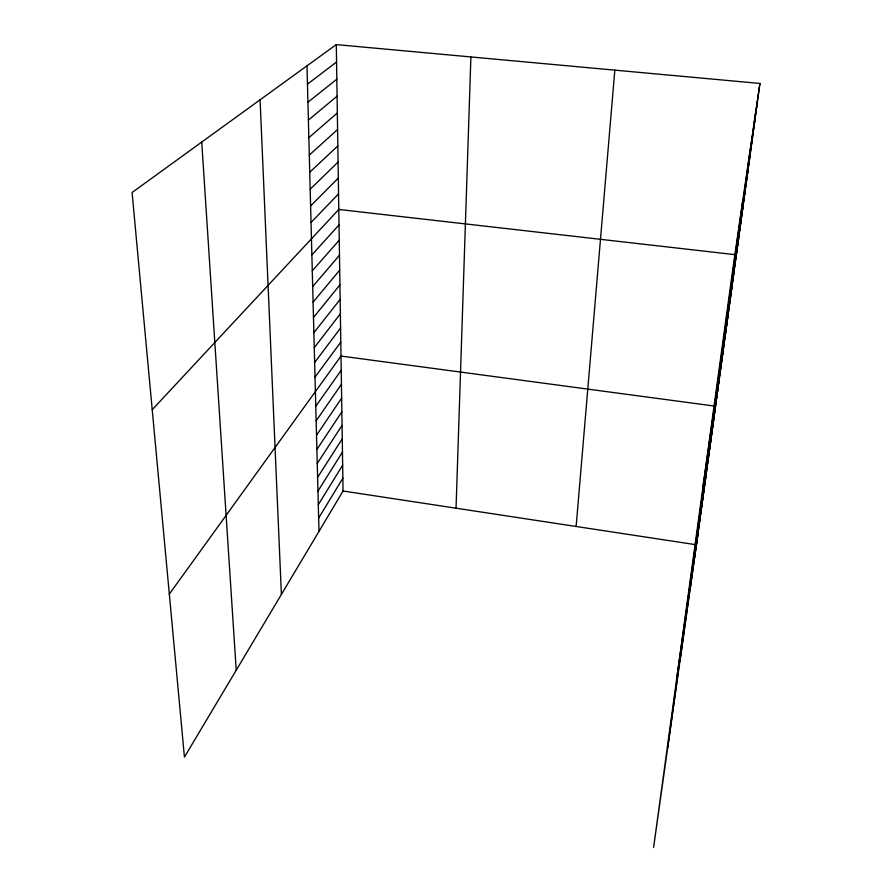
<?xml version="1.0" encoding="UTF-8"?>
<svg xmlns="http://www.w3.org/2000/svg" width="892" height="892" viewBox="0 0 892 892"><rect width="100%" height="100%" fill="white"/><g stroke="black" fill="none" stroke-linecap="round" stroke-linejoin="round"><path stroke-width="1.34" d="M456.046 508.195L470.898 56.943M576.132 526.481L614.833 70.145M667.74 747.518L742.869 199.919M679.96 661.251L750.328 148.964M690.029 590.069L756.249 108.489M759.917 83.447L696.44 544.789L343.052 491.001L184.432 757.096L132.083 192.516L336.295 44.6L759.917 83.447L733.826 261.724L653.602 847.4L698.258 531.643M707.691 461.666L713.5 420.812M701.58 506.054L711.515 435.24M693.786 562.74L705.695 477.521M736.179 254.476L740.817 222.253M702.628 489.474L738.565 238.632M729.188 305.298L734.138 270.789M724.683 338.09L731.964 286.577M720.29 370.046L727.705 317.563M715.997 401.199L723.546 347.813M711.827 431.583L719.476 377.361M676.471 680.44L715.507 406.206L341.012 356.053L169.324 594.117M751.019 146.5L754.955 119.506M748.466 165.12L752.525 137.19M745.935 183.484L750.116 154.639M743.449 201.592L747.752 171.866M740.996 219.454L745.411 188.881M738.565 237.082L743.103 205.673M753.617 127.634L757.419 101.599M318.645 518.107L342.863 478.168M318.299 504.694L342.662 465.189M317.953 491.124L342.461 452.066M317.597 477.398L342.26 438.808M317.24 463.517L342.06 425.395M316.883 449.468L341.859 411.836M316.515 435.251L341.647 398.122M316.147 420.868L341.435 384.262M315.768 406.317L341.223 370.236M315.021 377.115L340.8 342.127M314.642 362.475L340.588 328.044M314.263 347.657L340.376 313.806M313.873 332.66L340.153 299.411M313.482 317.496L339.93 284.849M313.081 302.143L339.707 270.12M312.679 286.6L339.484 255.212M312.278 270.856L339.261 240.138M311.865 254.934L339.027 224.895M152.22 409.707L338.793 209.464L736.335 254.811M311.029 222.487L338.559 193.854M310.606 205.952L338.324 178.054M310.182 189.215L338.079 162.076M309.736 172.256L337.834 145.898M309.301 155.085L337.589 129.53M308.855 137.691L337.332 112.95M308.398 120.074L337.076 96.18M307.941 102.223L336.819 79.198M307.472 84.149L336.563 62.005M201.737 142.073L236.224 670.215M260.074 99.815L281.393 594.429M306.993 65.83L318.99 531.364M336.295 44.6L343.052 491.001"/></g></svg>
